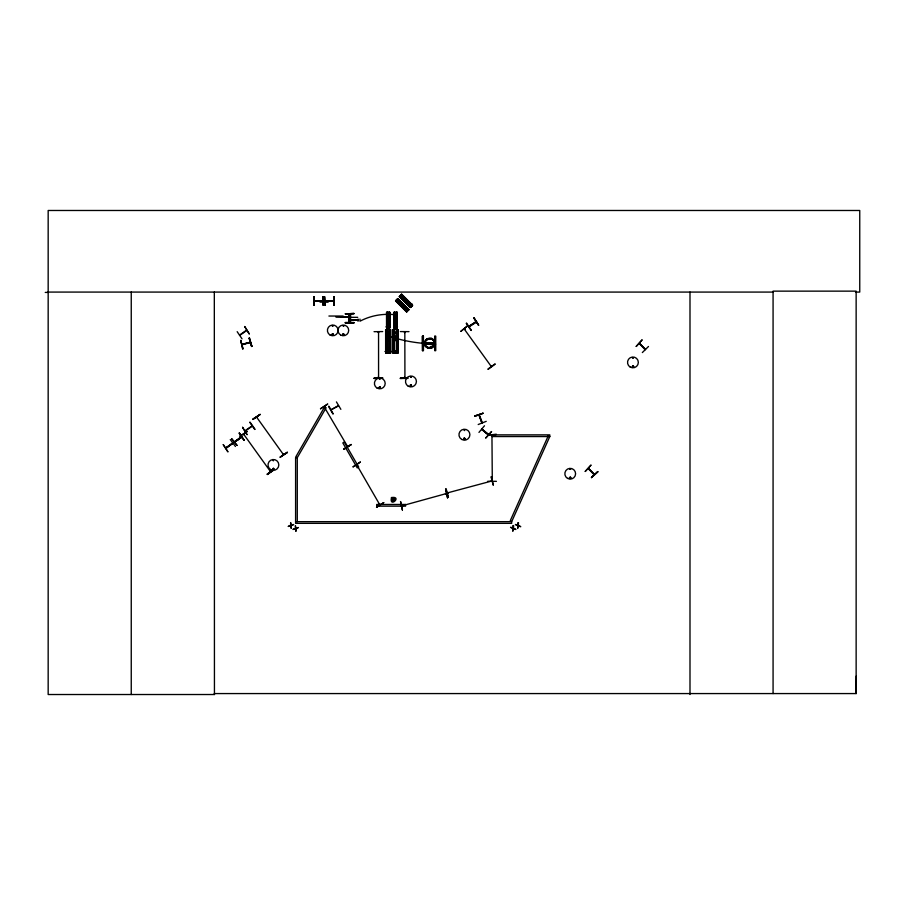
<?xml version="1.0" encoding="UTF-8"?>
<svg xmlns="http://www.w3.org/2000/svg" width="905" height="905" viewBox="0 0 905 905"><rect width="100%" height="100%" fill="white"/><g stroke="black" fill="none" stroke-linecap="round" stroke-linejoin="round"><path stroke-width="1.36" d="M855.519 292.077L859.75 292.077L859.75 210.48L48.169 210.48L48.169 694.52L214.44 694.52L214.327 693.569L856.141 693.569L856.266 676.069M226.782 447.726L226.001 448.145L232.924 443.19L225.73 448.009M232.834 443.269L232.404 443.71M241.737 437.025L234.814 441.979L235.243 441.188M241.465 436.674L241.058 437.454M241.545 437.104L234.746 441.957L241.748 437.047M594.053 473.847L594.506 474.367L588.454 468.315M644.632 349.036L645.514 349.387M645.446 349.319L639.45 343.255L640.016 343.764M469.118 326.784C487.874 315.234 465.17 327.587 470.023 326.264M475.351 322.123L476.064 321.626M478.937 414.897L481.935 423.042L479.05 414.976M482.365 422.793L479.254 414.75M425.237 345.823L424.355 341.943L426.877 338.719L431.199 338.063L434.785 340.427L435.52 344.454L431.651 348.255L427.352 347.859C422.612 345.914 424.626 338.153 429.626 338.459L432.171 339.024M429.615 338.696C424.931 338.425 422.873 345.687 427.477 347.599M378.516 331.66L378.618 332.44M378.573 377.939L378.55 331.773M404.829 331.66L404.84 332.621L404.524 331.66M404.535 377.973L404.524 377.012L404.874 377.939M404.92 377.792L404.829 331.75L404.49 332.44M492.343 481.064L491.46 481.505M272.62 468.745C274.294 472.025 274.238 465.917 272.677 469.163M332.316 325.789C333.221 327.644 333.3 324.194 332.361 326.026M331.988 334.443C334.386 331.728 332.757 337.588 332.101 334.058M342.757 334.443C344.307 332.497 343.617 336.547 342.848 334.307M343.798 326.038L342.927 325.676L343.651 326.219M344.092 334.646C342.848 331.411 342.033 337.248 344.183 334.443M379.331 378.935L380.258 379.059L379.387 378.822M379.048 387.261C380.96 390.462 380.145 384.263 379.127 387.849M380.394 387.464C378.641 389.048 379.829 385.926 380.247 387.204M410.146 385.292C411.594 388.302 412.047 383.222 410.282 385.123M411.526 385.666C410.485 383.55 410.248 387.136 411.402 385.768M463.62 438.518C466.991 441.866 463.926 436.334 464.22 437.986M464.989 438.891L464.005 438.325L464.684 439.185M569.381 477.783C571.553 474.989 570.67 480.804 569.46 477.58M570.784 477.931C569.856 475.645 569.313 479.729 570.727 477.783M632.357 366.446C634.201 364.907 632.776 368.064 632.437 366.582M633.409 357.916L632.482 358.041L633.353 357.803M633.692 366.649C632.086 363.414 632.143 369.489 633.692 366.254M338.56 405.949L331.072 409.739M393.064 501.053L394.852 499.798L393.596 498.022L391.82 499.266L393.064 501.053L393.29 499.775M393.381 499.289L393.596 498.022M481.675 429.298L488.361 434.819M378.55 377.849L378.607 377.193M404.49 331.841L404.535 332.531M492.297 435.712L491.947 434.932L492.297 481.064M401.65 505.544L402.646 505.578M445.599 493.678L446.459 493.847M448.382 492.999L447.466 493.202M492.297 481.211L492.286 480.465M241.997 344.782L250.3 342.554L249.565 342.757M491.257 366.48L464.163 328.922M464.22 328.99L464.91 329.352M490.725 365.903L491.472 366.106M244.056 434.739L243.931 433.981L244.112 434.853M270.595 471.743L243.603 434.129L244.395 434.57M256.545 417.047L257.325 417.454M388.369 352.769L387.781 352.826M395.723 352.803L395.146 352.826M588.239 468.53L594.291 474.718L588.341 468.688M639.168 343.538L645.107 349.534M324.182 406.854L347.531 446.425M356.661 464.853L357.396 465.294M431.957 339.307L433.687 340.868L434.366 342.984L433.122 346.038C427.398 346.513 432.104 348.629 430.486 347.113M433.619 346.502L435.022 343.085L434.242 340.721L432.251 339.024M273.932 469.254C273.48 466.946 272.315 470.351 273.785 469.322M429.411 343.153L429.094 343.583M569.811 469.005L570.67 469.367L569.799 469.141M633.432 366.582L632.81 366.955M349.228 317.938L350.009 317.938L349.319 318.628M388.2 351.683L388.041 352.826M395.723 351.864L395.214 352.803M401.763 505.872L446.289 493.587L445.713 494.096M402.544 505.646L401.911 505.827M445.452 493.813L446.38 493.553M447.489 492.852L448.326 493.044M448.28 493.01L447.647 493.191M241.884 344.454L242.823 344.104M464.978 329.522L464.412 328.741M491.2 366.412L490.691 365.699M283.751 454.525L283.242 453.744L283.684 454.355M426.063 340.235L429.536 338.787M491.901 434.954L491.901 435.712M325.099 300.856L326.06 301.15M347.577 446.584L347.068 445.792L347.294 446.776M357.43 465.408L356.943 464.582M407.476 310.754L407.307 310.008M464.084 429.875L464.661 430.61L464.208 429.83M478.96 432.409L484.48 425.757M485.815 437.975L491.596 431.515L485.77 437.93M488.327 434.785L481.754 429.343L488.406 434.694M322.666 301.105L314.159 301.173L322.61 300.731M325.133 301.195L333.753 301.105L325.28 300.811M425.893 343.561L425.893 343.561A79.301 36.076 0 0 1 385.971 334.85M433.495 343.561L424.954 343.606M392.34 500.714L393.177 499.718M393.494 499.345L394.32 498.361M432.511 347.169L428.585 347.758L425.418 345.676M411.481 306.139L410.746 305.788M412.001 305.867L400.915 294.86L401.628 294.159L412.669 305.211L410.327 307.564L399.286 296.512L401.481 294.329L412.51 305.358M400.553 297.485L402.601 295.449M396.82 301.874L398.856 299.827M401.3 298.231L403.347 296.195M397.567 302.621L399.603 300.584M402.431 299.351L404.467 297.315M398.686 303.741L400.723 301.704M403.415 300.347L405.463 298.311M399.682 304.736L401.718 302.7M404.546 301.478L406.583 299.431M400.802 305.856L402.838 303.82M409.354 306.286L411.39 304.238M405.61 310.664L407.646 308.628M412.047 304.216L409.332 306.931L412.137 304.306M405.587 311.32L408.302 308.605M408.936 309.589L406.583 311.954L395.542 300.901L397.883 298.537L408.879 309.634M642.346 352.554L648.5 346.479M585.207 471.392L591.067 465.023L585.286 471.482M588.736 469.141L588.555 468.383M591.451 477.636L597.605 471.562M597.832 471.788L591.406 477.602L597.866 471.822M431.312 347.814L434.875 344.33L434.174 340.699M428.585 347.973L432.409 347.43M240.775 437.058L240.934 437.635M411.198 377.385L410.621 376.65L411.266 377.283M487.965 369.036L494.945 363.934M488.168 369.331L495.126 364.195M252.914 419.139L260.176 414.422L252.891 419.106M253.14 419.445L260.142 414.366M230.277 439.547L235.458 446.482M239.995 436.176L247.257 431.459L239.972 436.153M225.809 447.952L232.619 442.975M234.531 441.708L241.284 436.742M232.834 443.224L226.08 448.179M241.646 436.923L234.814 441.934M237.087 445.373L231.623 438.665L236.997 445.452M283.333 453.869L283.423 454.695M283.242 453.824L283.457 454.627L256.601 417.115M287.394 452.432L280.131 457.149L287.417 452.466M280.165 457.206L287.202 452.172M273.208 469.842L267.224 474.209L273.276 469.933M267.473 474.548L273.468 470.193L267.213 474.186M237.167 331.671L242.02 338.832M239.882 335.291L246.827 330.449M249.192 333.888L244.678 326.49L249.248 333.855M242.585 427.33L247.099 434.728L242.574 427.341M245.029 430.723L252.076 425.859M252.303 426.176L245.3 430.95M255.018 429.264L250.063 422.171M471.381 330.291L466.573 323.096M474.084 317.915L478.655 325.28L473.79 318.119M469.016 326.49L475.985 321.671M478.598 325.314L474.05 317.938M320.506 408.732L327.757 403.992L320.528 408.777M343.753 448.993L351.208 444.615M383.731 502.626L376.48 507.366L383.697 502.58M328.945 406.232L333.164 413.777M336.434 401.911L340.868 409.332M331.106 409.807L338.402 405.553M378.222 331.66L378.222 332.531M434.4 340.71L430.995 338.708L427.149 339.296L424.909 342.203L425.531 345.687M491.336 481.041L492.105 481.234M246.454 330.223L239.531 335.11M430.746 347.701L433.631 346.502M333.029 334.895C330.585 334.409 334.68 333.391 332.769 334.963M273.299 459.978L273.299 460.883L273.536 460.012M481.867 429.004L488.508 434.276M474.91 415.927L483.157 413.268L474.899 415.893M475.068 416.323L483.112 413.155M486.234 421.345L478.191 424.536M391.888 500.058L393.098 499.617M393.562 499.447L394.784 499.006M428.427 348.029L425.045 345.801M445.814 489.005L448.145 497.343M401.73 505.522L402.454 505.295M445.531 493.791L446.188 493.564M402.363 509.99L400.542 501.517L402.408 509.979M240.798 340.427L242.608 348.889M249.158 338.187L251.862 346.423L249.214 338.176M241.85 344.364L250.233 342.214M243.592 344.036L248.389 342.746M492.026 480.951L447.466 492.886L448.122 492.659M325.189 300.856L333.73 300.754L332.791 301.207M395.711 327.146L395.768 327.734M256.794 416.866L257.382 417.601M434.943 336.208L434.83 350.631L435.746 350.62L435.746 336.196L434.785 336.208L435.022 350.62M322.757 296.602L322.938 305.245M324.601 296.682L325.008 305.336M316.049 301.082L321.015 301.06M325.133 305.336L324.635 296.682M382.691 331.569L374.048 331.683M400.349 331.569L409.003 331.637M374.048 378.052L382.702 378.064M407.77 377.973L400.361 378.482M400.361 378.052L407.77 378.075M374.048 378.437L382.702 377.939L374.048 378.482M400.361 378.437L407.77 378.426M496.426 481.336L487.772 481.268M45.25 292.417L48.169 292.406M429.479 338.798L431.911 339.307M48.169 292.077L773.074 292.077M396.209 327.915L396.198 312.293L397.216 312.293L397.193 327.915L393.879 327.927M389.625 312.304L386.514 312.304L386.537 327.927L389.851 327.915L389.84 312.293L388.833 312.293L388.833 327.915M396.99 312.304L393.879 312.304L393.947 327.927M345.291 313.797L353.946 313.797M386.74 313.888L389.625 313.888M394.105 313.888L396.99 313.888M386.74 314.951L389.625 314.951M394.105 314.951L396.99 314.951A68.972 62.739 51.2 0 0 359.975 321.207L359.975 319.08M386.74 316.535L389.625 316.535M394.105 316.535L396.99 316.535M349.884 316.739L335.698 316.739L349.884 317.033M340.778 317.316L357.713 317.316M349.138 317.757L350.099 317.757M386.74 317.949L389.625 317.949M394.094 317.949L396.978 317.949M349.138 318.119L350.099 318.119M349.138 318.356L350.099 318.356M349.138 318.718L350.099 318.718M386.74 319.533L389.625 319.533M394.094 319.533L396.978 319.533M358.052 319.918L350.846 319.918L358.052 320.404M348.708 320.042L350.846 320.042M348.708 320.28L350.846 320.28M345.291 323.006L353.946 323.006M386.74 326.332L389.625 326.332M394.105 326.332L396.99 326.332M386.265 326.773L390.112 326.773M393.618 326.773L397.465 326.773M386.265 326.897L390.112 326.897M393.618 326.897L397.465 326.897M397.996 329.68L392.996 329.692L393.019 353.12L397.996 353.097L397.974 329.68L397.883 353.097M385.971 332.078L390.293 332.078M393.324 332.078L397.657 332.078M385.971 333.662L390.293 333.662M393.324 333.662L397.657 333.662M385.971 336.038L390.293 336.038M393.324 336.038L397.657 336.038M422.431 336.196L422.522 350.608L422.431 336.196L423.246 336.196M385.971 338.153L390.293 338.153M393.324 338.153L397.646 338.153M385.971 340.529L390.293 340.529M393.324 340.529L397.646 340.529M423.393 342.927L434.785 342.927M423.393 343.108L434.785 343.108M433.495 343.267L425.112 343.606M385.971 350.721L390.293 350.721M393.324 350.721L397.657 350.721M422.431 350.608L423.393 350.62L423.393 336.196M385.247 351.4L391.017 351.4M392.612 351.4L398.37 351.4M385.247 351.57L391.017 351.57M392.612 351.57L398.37 351.57M387.781 351.807L388.471 351.853M395.146 351.807L395.824 351.853M390.632 353.097L385.632 353.12L385.632 329.692L390.632 329.68L390.609 353.097L390.53 329.68M295.596 521.665L511.664 521.665L511.664 523.339L295.596 523.339L295.596 457.659L297.281 457.659L326.117 407.725L324.657 406.877L295.822 456.821L297.281 457.659L297.281 521.665M423.359 336.196L423.359 350.62L423.28 336.196M270.414 471.641L270.448 470.883M427.398 347.441L431.425 347.848M379.659 503.938L379.67 504.73M391.82 499.266L393.087 499.492M393.573 499.571L394.852 499.798M378.222 377.973L378.222 377.102M639.552 343.368L645.231 349.669M491.913 481.121L491.947 480.374M392.159 498.542L393.143 499.379M393.517 499.696L394.512 500.522M244.011 434.027L244.384 434.615M270.357 470.86L270.787 471.448M401.311 294.464L412.352 305.517M401.232 294.555L412.261 305.607M401.051 294.736L412.137 305.743M399.999 295.799L411.028 306.863M399.942 295.856L410.904 306.999M399.818 295.98L410.768 307.123M399.682 296.116L410.632 307.259L399.456 296.342M399.331 296.467L410.485 307.406M408.777 309.748L397.702 298.718L408.619 309.906M397.487 298.933L408.483 310.042M397.306 299.114L408.37 310.144M397.171 299.261L408.268 310.257M408.065 310.46L407.442 311.082M396.254 300.189L407.25 311.286M396.107 300.336L407.114 311.422M395.983 300.46L406.99 311.546M395.858 300.584L406.854 311.682M395.689 300.754L406.764 311.773M347.192 445.927L347.497 446.55M239.112 433.224L244.135 440.26M466.211 323.345L471.12 330.472M249.803 422.352L254.712 429.468M347.248 446.697L346.819 446.154M357.385 465.34L356.74 464.91M357.124 465.487L356.728 464.808L379.84 504.843L379.331 504.13M328.56 406.447L332.893 413.947M392.804 498.089L393.245 499.3M393.415 499.764L393.856 500.974M491.426 476.777L493.304 485.238L491.064 476.878M446.165 488.915L448.45 497.252M249.576 338.074L251.816 346.423M249.271 338.153L251.511 346.513M404.49 377.792L404.524 377.102M333.843 296.625L333.9 305.279M323.198 296.602L323.255 305.245M313.99 296.659L314.046 305.302M856.141 693.569L856.141 291.139L773.074 291.139L773.074 693.569M689.995 292.077L689.995 694.52M397.646 329.68L397.657 353.097M397.012 312.293L397.137 327.915M397.137 329.68L397.046 353.097M396.99 327.915L396.831 312.293L396.763 327.915M396.447 312.293L396.582 327.915M396.582 331.06L396.469 351.728M396.266 312.293L396.424 327.915M396.152 353.097L394.829 353.097M394.885 312.304L394.874 327.927M394.693 312.304L394.659 327.927M394.456 327.927L394.433 312.304L394.263 327.927M394.512 331.072L394.49 351.74M394.218 353.12L394.218 329.692L394.127 353.12M394.105 312.304L394.127 327.927M393.856 329.692L393.833 353.12M393.675 329.692L393.652 353.12M393.562 329.692L393.562 353.12M393.324 329.692L393.29 353.12M393.098 329.692L393.098 353.12M390.247 329.68L390.293 353.097M389.648 312.293L389.784 327.915M389.772 329.68L389.693 353.097M389.625 312.293L389.625 327.915M389.399 327.915L389.274 312.293L389.093 327.915M389.116 331.06L389.139 351.728M389.037 312.293L389.06 327.915M388.799 353.097L387.476 353.097M387.532 312.304L387.464 327.927M387.306 312.304L387.329 327.927M387.148 327.927L387.091 312.304L386.955 327.927M387.136 331.072L387.159 351.74M386.854 329.692L386.854 353.12M386.74 312.304L386.774 327.927M386.808 329.692L386.774 353.12M386.503 331.072L386.48 351.74M386.311 331.072L386.311 353.097M386.209 331.072L386.209 351.74M385.971 329.692L385.926 353.12M385.745 329.692L385.745 353.12M358.052 319.08L358.052 321.241M353.946 322.565L345.291 322.565M350.586 313.911L350.54 322.565M350.156 313.911L350.156 322.565M349.138 322.565L349.115 313.911L349.013 322.565M348.697 313.911L348.663 322.565M343.187 316.037L328.911 316.037M214.315 292.077L214.44 694.52M131.248 292.077L131.248 694.52M291.24 525.658L291.195 528.384L290.652 525.873L288.163 526.45L290.618 525.296L290.652 522.615L291.195 525.092L293.65 524.527L291.24 525.658M295.969 528.667L295.935 531.393L295.392 528.882L292.903 529.459L295.347 528.316L295.392 525.635L295.935 528.101L298.39 527.536L295.969 528.667M513.044 525.85L512.988 527.966L510.544 527.298L512.897 528.577L512.784 531.28L513.418 528.803L515.907 529.482L513.508 528.192L513.621 525.522L513.044 525.85M517.909 523.045L517.841 525.149L515.398 524.493L517.762 525.76L517.649 528.475L518.282 525.997L520.76 526.676L518.361 525.386L518.475 522.717L517.909 523.045M492.343 435.712L492.297 434.954L492.343 435.712M387.566 318.571C388.347 321.015 389.467 316.841 387.566 318.571M387.204 339.092C388.381 342.757 390.055 336.502 387.204 339.092M394.919 318.571C395.7 321.015 396.82 316.841 394.919 318.571M394.557 339.092C395.734 342.757 397.408 336.502 394.557 339.092M400.644 304.114C401.424 306.557 402.544 302.383 400.644 304.114M404.377 299.725C405.169 302.18 406.288 297.994 404.377 299.725M548.26 435.859L510.307 520.59L511.845 521.28L549.799 436.549L549.799 434.864L492.139 434.864L492.139 436.549L549.799 436.549L548.26 435.859M391.492 497.546C389.014 508.678 402.827 495.929 391.492 497.546M642.007 339.975L636.226 346.434L642.007 339.975M467.5 325.891L460.803 331.388L467.5 325.891M223.275 444.627L227.97 451.912L223.264 444.638M239.395 433.02L244.09 440.294L239.373 433.043M351.151 444.513L343.934 449.299L351.151 444.513M360.303 462.059L353.086 466.844L360.303 462.059M344.285 442.081L342.825 442.918L357.237 467.885L358.697 467.048L344.285 442.081M445.735 489.401L447.556 497.874L445.735 489.401M314.114 296.659L313.684 305.313L314.114 296.659M334.205 296.625L333.775 305.279L334.205 296.625M496.415 434.423L487.772 434.954L496.415 434.423M328.244 301.716L319.725 301.716L328.244 301.818M353.946 313.469L345.291 313.911L353.946 313.435M353.946 322.621L345.291 322.621L353.946 322.689M434.785 343.708L423.393 343.708L434.785 343.798M405.531 504.47L376.695 504.47L376.695 506.155L405.531 506.155L405.531 504.47M242.981 348.798L240.741 340.438L242.925 348.81M397.419 353.097L397.419 329.68L397.318 353.097M396.854 353.097L396.854 329.68L396.809 353.097M390.066 353.097L390.066 329.68L389.965 353.097M389.489 353.097L389.489 329.68L389.41 353.097M567.526 478.394A5.385 5.385 0 0 0 575.603 473.734A5.385 5.385 0 0 0 567.526 469.073A5.385 5.385 0 0 0 567.526 478.394M630.231 367.091A5.407 5.407 0 0 0 638.342 362.407A5.407 5.407 0 0 0 630.231 357.724A5.407 5.407 0 0 0 630.231 367.091M270.719 469.605A5.407 5.407 0 0 0 278.831 464.921A5.407 5.407 0 0 0 270.719 460.238A5.407 5.407 0 0 0 270.719 469.605M340.665 335.042A5.362 5.362 0 0 0 348.708 330.404A5.362 5.362 0 0 0 340.665 325.755A5.362 5.362 0 0 0 340.665 335.042M330.087 335.042A5.362 5.362 0 0 0 338.131 330.404A5.362 5.362 0 0 0 330.087 325.755A5.362 5.362 0 0 0 330.087 335.042M408.223 386.209A5.475 5.475 0 0 0 416.424 381.469A5.475 5.475 0 0 0 408.223 376.729A5.475 5.475 0 0 0 408.223 386.209M377.102 388.098A5.396 5.396 0 0 0 385.202 383.426A5.396 5.396 0 0 0 377.102 378.754A5.396 5.396 0 0 0 377.102 388.098M461.686 439.434A5.475 5.475 0 0 0 469.899 434.694A5.475 5.475 0 0 0 461.686 429.954A5.475 5.475 0 0 0 461.686 439.434"/></g></svg>
